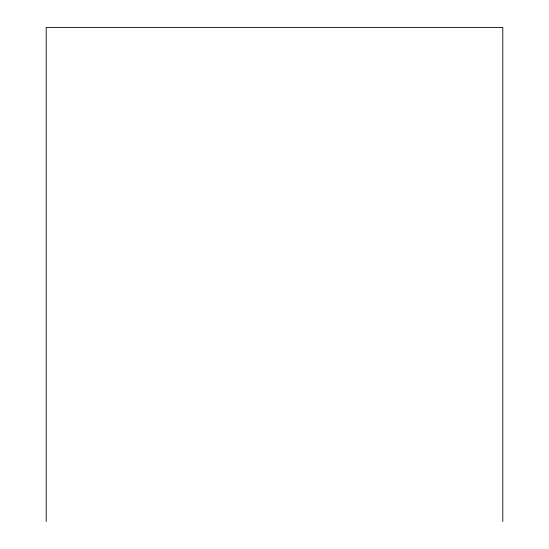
<?xml version="1.0" encoding="UTF-8"?>
<svg xmlns="http://www.w3.org/2000/svg" width="549" height="549" viewBox="0 0 549 549"><rect width="100%" height="100%" fill="white"/><g stroke="black" fill="none" stroke-linecap="round" stroke-linejoin="round"><path stroke-width="0.82" d="M502.802 521.55L502.802 27.45L46.198 27.45L46.198 521.55"/></g></svg>
